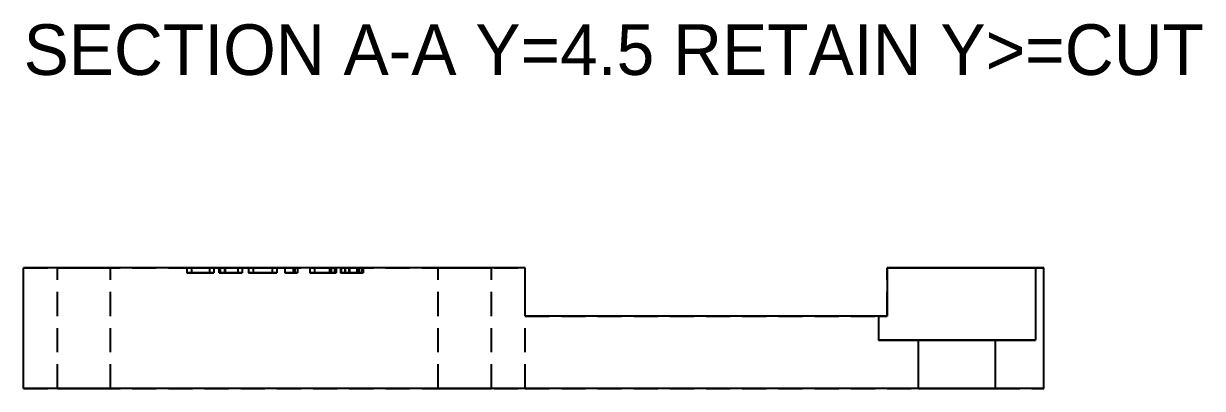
# Model space of a CAD drawing. Header units: millimetres. Extents: x -108 to 217, y -81 to 45.
# Drawn here: x -96 to -47.14, y -71 to -55.87 of the extents above; entities that cross this region are included whole.
import ezdxf

# ---------------------------------------------------------------- set-up
doc = ezdxf.new("R2010")
doc.units = ezdxf.units.MM
doc.linetypes.add('DASHED', pattern=[1.5, 1, -0.5])
for name, color, linetype in [('ANNOTATION', 7, 'Continuous'), ('HIDDEN', 8, 'DASHED'), ('VISIBLE', 7, 'Continuous')]:
    doc.layers.add(name, color=color, linetype=linetype)

msp = doc.modelspace()

# ---------------------------------------------------------------- linework, layer by layer
at = {"layer": 'HIDDEN'}
for points in [[(-96, -71), (-96, -66)], [(-96, -66), (-75.21196, -66)], [(-92.4, -66), (-92.42758, -66), (-92.50893, -66), (-92.63999, -66), (-92.81416, -66), (-93.02273, -66), (-93.25523, -66), (-93.5, -66), (-93.74477, -66), (-93.97727, -66), (-94.18584, -66), (-94.36001, -66), (-94.49107, -66), (-94.57242, -66), (-94.6, -66)], [(-94.6, -66), (-94.57242, -66), (-94.49107, -66), (-94.36001, -66), (-94.18584, -66), (-93.97727, -66), (-93.74477, -66), (-93.5, -66), (-93.25523, -66), (-93.02273, -66), (-92.81416, -66), (-92.63999, -66), (-92.50893, -66), (-92.42758, -66), (-92.4, -66)], [(-94.6, -71), (-94.6, -66)], [(-92.4, -71), (-92.4, -66)], [(-89.04214, -66), (-89.23159, -66)], [(-89.23159, -66), (-89.04214, -66)], [(-89.23159, -66), (-89.23159, -66.2)], [(-89.23159, -66), (-89.23159, -66.2)], [(-89.04214, -66.2), (-89.23159, -66.2)], [(-89.23159, -66.2), (-89.04214, -66.2)], [(-88.298, -66), (-89.04214, -66)], [(-89.04214, -66), (-88.298, -66)], [(-89.04214, -66), (-89.04214, -66.2)], [(-89.04214, -66), (-89.04214, -66.2)], [(-89.04214, -66), (-89.04214, -66.2)], [(-89.04214, -66), (-89.04214, -66.2)], [(-88.298, -66.2), (-89.04214, -66.2)], [(-89.04214, -66.2), (-88.298, -66.2)], [(-88.10854, -66), (-88.298, -66)], [(-88.298, -66), (-88.10854, -66)], [(-88.298, -66), (-88.298, -66.2)], [(-88.298, -66), (-88.298, -66.2)], [(-88.298, -66), (-88.298, -66.2)], [(-88.298, -66), (-88.298, -66.2)], [(-88.10854, -66.2), (-88.298, -66.2)], [(-88.298, -66.2), (-88.10854, -66.2)], [(-88.10854, -66), (-88.10854, -66.2)], [(-88.10854, -66), (-88.10854, -66.2)], [(-87.88686, -66), (-87.88702, -66)], [(-87.88702, -66), (-87.88573, -66), (-87.88185, -66), (-87.8754, -66), (-87.86636, -66)], [(-87.88702, -66.2), (-87.88702, -66)], [(-87.88686, -66.2), (-87.88702, -66.2)], [(-87.88702, -66.2), (-87.88573, -66.2), (-87.88185, -66.2), (-87.8754, -66.2), (-87.86636, -66.2)], [(-86.94057, -66), (-87.88686, -66)], [(-87.88686, -66), (-87.88686, -66.2)], [(-86.94057, -66.2), (-87.88686, -66.2)], [(-87.86636, -66), (-87.84557, -66), (-87.81936, -66), (-87.78771, -66), (-87.75063, -66)], [(-87.86636, -66.2), (-87.84557, -66.2), (-87.81936, -66.2), (-87.78771, -66.2), (-87.75063, -66.2)], [(-87.85366, -66), (-87.84742, -66), (-87.83797, -66), (-87.82532, -66), (-87.80947, -66), (-87.79041, -66), (-87.76815, -66), (-87.74268, -66), (-87.71401, -66)], [(-87.673, -66), (-87.85366, -66)], [(-87.85366, -66), (-87.85366, -66.2)], [(-87.85366, -66.2), (-87.84742, -66.2), (-87.83797, -66.2), (-87.82532, -66.2), (-87.80947, -66.2), (-87.79041, -66.2), (-87.76815, -66.2), (-87.74268, -66.2), (-87.71401, -66.2)], [(-87.673, -66.2), (-87.85366, -66.2)], [(-87.75063, -66), (-87.72963, -66), (-87.70641, -66), (-87.68098, -66), (-87.65334, -66), (-87.62349, -66), (-87.59142, -66), (-87.55714, -66), (-87.52065, -66)], [(-87.75063, -66.2), (-87.72963, -66.2), (-87.70641, -66.2), (-87.68098, -66.2), (-87.65334, -66.2), (-87.62349, -66.2), (-87.59142, -66.2), (-87.55714, -66.2), (-87.52065, -66.2)], [(-87.71401, -66), (-87.68244, -66), (-87.64828, -66), (-87.61152, -66), (-87.57217, -66), (-87.53022, -66), (-87.48568, -66), (-87.43854, -66), (-87.38882, -66)], [(-87.71401, -66.2), (-87.68244, -66.2), (-87.64828, -66.2), (-87.61152, -66.2), (-87.57217, -66.2), (-87.53022, -66.2), (-87.48568, -66.2), (-87.43854, -66.2), (-87.38882, -66.2)], [(-87.59585, -66), (-87.61372, -66), (-87.62923, -66), (-87.6424, -66), (-87.65322, -66), (-87.66169, -66), (-87.66781, -66), (-87.67158, -66), (-87.673, -66)], [(-87.673, -66), (-87.673, -66.2)], [(-87.59585, -66.2), (-87.61372, -66.2), (-87.62923, -66.2), (-87.6424, -66.2), (-87.65322, -66.2), (-87.66169, -66.2), (-87.66781, -66.2), (-87.67158, -66.2), (-87.673, -66.2)], [(-87.5685, -66), (-87.60952, -66), (-87.64272, -66)], [(-87.64272, -66), (-86.94057, -66)], [(-87.64272, -66), (-87.64272, -66.2)], [(-87.5685, -66.2), (-87.60952, -66.2), (-87.64272, -66.2)], [(-87.64272, -66.2), (-86.94057, -66.2)], [(-87.39272, -66), (-87.45303, -66), (-87.50698, -66), (-87.55459, -66), (-87.59585, -66)], [(-87.39272, -66.2), (-87.45303, -66.2), (-87.50698, -66.2), (-87.55459, -66.2), (-87.59585, -66.2)], [(-87.36538, -66), (-87.40316, -66), (-87.4374, -66), (-87.4681, -66), (-87.49526, -66), (-87.51888, -66), (-87.53896, -66), (-87.5555, -66), (-87.5685, -66)], [(-87.36538, -66.2), (-87.40316, -66.2), (-87.4374, -66.2), (-87.4681, -66.2), (-87.49526, -66.2), (-87.51888, -66.2), (-87.53896, -66.2), (-87.5555, -66.2), (-87.5685, -66.2)], [(-87.52065, -66), (-87.46467, -66), (-87.41341, -66), (-87.36689, -66), (-87.3251, -66), (-87.28803, -66), (-87.2557, -66), (-87.2281, -66), (-87.20522, -66)], [(-87.52065, -66.2), (-87.46467, -66.2), (-87.41341, -66.2), (-87.36689, -66.2), (-87.3251, -66.2), (-87.28803, -66.2), (-87.2557, -66.2), (-87.2281, -66.2), (-87.20522, -66.2)], [(-87.1979, -66), (-87.23809, -66), (-87.28396, -66), (-87.3355, -66), (-87.39272, -66)], [(-87.1979, -66.2), (-87.23809, -66.2), (-87.28396, -66.2), (-87.3355, -66.2), (-87.39272, -66.2)], [(-87.38882, -66), (-87.33865, -66), (-87.29116, -66), (-87.24636, -66), (-87.20425, -66), (-87.16482, -66), (-87.12807, -66), (-87.09402, -66), (-87.06264, -66)], [(-87.38882, -66.2), (-87.33865, -66.2), (-87.29116, -66.2), (-87.24636, -66.2), (-87.20425, -66.2), (-87.16482, -66.2), (-87.12807, -66.2), (-87.09402, -66.2), (-87.06264, -66.2)], [(-87.09438, -66), (-87.11645, -66), (-87.1419, -66), (-87.17071, -66), (-87.2029, -66), (-87.23846, -66), (-87.2774, -66), (-87.3197, -66), (-87.36538, -66)], [(-87.09438, -66.2), (-87.11645, -66.2), (-87.1419, -66.2), (-87.17071, -66.2), (-87.2029, -66.2), (-87.23846, -66.2), (-87.2774, -66.2), (-87.3197, -66.2), (-87.36538, -66.2)], [(-87.20522, -66), (-87.186, -66), (-87.16933, -66), (-87.15523, -66), (-87.1437, -66), (-87.13473, -66), (-87.12832, -66), (-87.12447, -66), (-87.12319, -66)], [(-87.20522, -66.2), (-87.186, -66.2), (-87.16933, -66.2), (-87.15523, -66.2), (-87.1437, -66.2), (-87.13473, -66.2), (-87.12832, -66.2), (-87.12447, -66.2), (-87.12319, -66.2)], [(-87.12319, -66), (-87.12436, -66), (-87.12786, -66), (-87.1337, -66), (-87.14187, -66), (-87.15237, -66), (-87.16521, -66), (-87.18039, -66), (-87.1979, -66)], [(-87.12319, -66.2), (-87.12436, -66.2), (-87.12786, -66.2), (-87.1337, -66.2), (-87.14187, -66.2), (-87.15237, -66.2), (-87.16521, -66.2), (-87.18039, -66.2), (-87.1979, -66.2)], [(-87.12319, -66), (-87.12319, -66.2)], [(-86.97768, -66), (-86.99816, -66), (-87.02444, -66), (-87.05651, -66), (-87.09438, -66)], [(-86.97768, -66.2), (-86.99816, -66.2), (-87.02444, -66.2), (-87.05651, -66.2), (-87.09438, -66.2)], [(-87.06264, -66), (-87.03449, -66), (-87.01009, -66), (-86.98945, -66), (-86.97256, -66), (-86.95942, -66), (-86.95003, -66), (-86.9444, -66), (-86.94253, -66)], [(-87.06264, -66.2), (-87.03449, -66.2), (-87.01009, -66.2), (-86.98945, -66.2), (-86.97256, -66.2), (-86.95942, -66.2), (-86.95003, -66.2), (-86.9444, -66.2), (-86.94253, -66.2)], [(-86.94253, -66), (-86.94472, -66), (-86.95132, -66), (-86.9623, -66), (-86.97768, -66)], [(-86.94253, -66.2), (-86.94472, -66.2), (-86.95132, -66.2), (-86.9623, -66.2), (-86.97768, -66.2)], [(-86.94253, -66), (-86.94253, -66.2)], [(-86.94057, -66), (-86.94057, -66.2)], [(-86.94057, -66), (-86.94057, -66.2)], [(-86.16421, -66), (-86.68081, -66)], [(-86.68081, -66), (-86.18764, -66)], [(-86.68081, -66), (-86.68081, -66.2)], [(-86.68081, -66), (-86.68081, -66.2)], [(-86.16421, -66.2), (-86.68081, -66.2)], [(-86.68081, -66.2), (-86.18764, -66.2)], [(-86.49136, -66), (-86.49136, -66.2)], [(-86.49136, -66), (-86.49136, -66.2)], [(-86.49136, -66), (-86.18569, -66)], [(-86.19057, -66), (-86.49136, -66)], [(-86.49136, -66.2), (-86.18569, -66.2)], [(-86.19057, -66.2), (-86.49136, -66.2)], [(-85.94546, -66), (-85.96595, -66), (-85.98934, -66), (-86.01563, -66), (-86.04482, -66), (-86.07691, -66), (-86.1119, -66), (-86.14979, -66), (-86.19057, -66)], [(-85.94546, -66.2), (-85.96595, -66.2), (-85.98934, -66.2), (-86.01563, -66.2), (-86.04482, -66.2), (-86.07691, -66.2), (-86.1119, -66.2), (-86.14979, -66.2), (-86.19057, -66.2)], [(-86.18764, -66), (-86.14713, -66), (-86.10909, -66), (-86.07352, -66), (-86.04043, -66), (-86.0098, -66), (-85.98165, -66), (-85.95597, -66), (-85.93276, -66)], [(-86.18764, -66.2), (-86.14713, -66.2), (-86.10909, -66.2), (-86.07352, -66.2), (-86.04043, -66.2), (-86.0098, -66.2), (-85.98165, -66.2), (-85.95597, -66.2), (-85.93276, -66.2)], [(-86.18569, -66), (-86.11871, -66), (-86.05935, -66), (-86.00762, -66), (-85.96352, -66)], [(-86.18569, -66.2), (-86.11871, -66.2), (-86.05935, -66.2), (-86.00762, -66.2), (-85.96352, -66.2)], [(-85.93423, -66), (-85.98614, -66), (-86.04177, -66), (-86.10113, -66), (-86.16421, -66)], [(-85.93423, -66.2), (-85.98614, -66.2), (-86.04177, -66.2), (-86.10113, -66.2), (-86.16421, -66.2)], [(-85.96352, -66), (-85.92528, -66), (-85.89114, -66), (-85.86108, -66), (-85.83511, -66)], [(-85.96352, -66.2), (-85.92528, -66.2), (-85.89114, -66.2), (-85.86108, -66.2), (-85.83511, -66.2)], [(-85.76626, -66), (-85.80511, -66), (-85.84792, -66), (-85.89471, -66), (-85.94546, -66)], [(-85.76626, -66.2), (-85.80511, -66.2), (-85.84792, -66.2), (-85.89471, -66.2), (-85.94546, -66.2)], [(-85.76333, -66), (-85.80056, -66), (-85.84145, -66), (-85.88601, -66), (-85.93423, -66)], [(-85.76333, -66.2), (-85.80056, -66.2), (-85.84145, -66.2), (-85.88601, -66.2), (-85.93423, -66.2)], [(-85.93276, -66), (-85.8735, -66), (-85.81875, -66), (-85.76852, -66), (-85.7228, -66)], [(-85.93276, -66.2), (-85.8735, -66.2), (-85.81875, -66.2), (-85.76852, -66.2), (-85.7228, -66.2)], [(-85.83511, -66), (-85.80328, -66), (-85.77517, -66), (-85.75079, -66), (-85.73012, -66)], [(-85.83511, -66.2), (-85.80328, -66.2), (-85.77517, -66.2), (-85.75079, -66.2), (-85.73012, -66.2)], [(-85.69253, -66), (-85.69368, -66), (-85.69714, -66), (-85.7029, -66), (-85.71096, -66), (-85.72133, -66), (-85.734, -66), (-85.74898, -66), (-85.76626, -66)], [(-85.69253, -66.2), (-85.69368, -66.2), (-85.69714, -66.2), (-85.7029, -66.2), (-85.71096, -66.2), (-85.72133, -66.2), (-85.734, -66.2), (-85.74898, -66.2), (-85.76626, -66.2)], [(-85.63296, -66), (-85.69533, -66), (-85.76333, -66)], [(-85.63296, -66.2), (-85.69533, -66.2), (-85.76333, -66.2)], [(-85.73012, -66), (-85.71368, -66), (-85.70193, -66), (-85.69488, -66), (-85.69253, -66)], [(-85.73012, -66.2), (-85.71368, -66.2), (-85.70193, -66.2), (-85.69488, -66.2), (-85.69253, -66.2)], [(-85.7228, -66), (-85.66973, -66), (-85.6238, -66), (-85.58501, -66), (-85.55337, -66)], [(-85.7228, -66.2), (-85.66973, -66.2), (-85.6238, -66.2), (-85.58501, -66.2), (-85.55337, -66.2)], [(-85.69253, -66), (-85.69253, -66.2)], [(-85.5353, -66), (-85.55569, -66), (-85.57876, -66), (-85.60451, -66), (-85.63296, -66)], [(-85.5353, -66.2), (-85.55569, -66.2), (-85.57876, -66.2), (-85.60451, -66.2), (-85.63296, -66.2)], [(-85.55337, -66), (-85.5288, -66), (-85.51125, -66), (-85.50072, -66), (-85.49721, -66)], [(-85.55337, -66.2), (-85.5288, -66.2), (-85.51125, -66.2), (-85.50072, -66.2), (-85.49721, -66.2)], [(-85.49721, -66), (-85.4996, -66), (-85.50674, -66), (-85.51864, -66), (-85.5353, -66)], [(-85.49721, -66.2), (-85.4996, -66.2), (-85.50674, -66.2), (-85.51864, -66.2), (-85.5353, -66.2)], [(-85.49721, -66), (-85.49721, -66.2)], [(-85.173, -66), (-85.10158, -66), (-85.03481, -66), (-84.97268, -66), (-84.91518, -66)], [(-84.98794, -66), (-85.03814, -66), (-85.08572, -66), (-85.13067, -66), (-85.173, -66)], [(-85.173, -66), (-85.173, -66.2)], [(-85.173, -66), (-85.173, -66.2)], [(-85.173, -66.2), (-85.10158, -66.2), (-85.03481, -66.2), (-84.97268, -66.2), (-84.91518, -66.2)], [(-84.98794, -66.2), (-85.03814, -66.2), (-85.08572, -66.2), (-85.13067, -66.2), (-85.173, -66.2)], [(-84.82143, -66), (-84.85564, -66), (-84.8948, -66), (-84.9389, -66), (-84.98794, -66)], [(-84.82143, -66.2), (-84.85564, -66.2), (-84.8948, -66.2), (-84.9389, -66.2), (-84.98794, -66.2)], [(-84.91518, -66), (-84.8886, -66), (-84.86404, -66), (-84.84148, -66), (-84.82095, -66), (-84.80242, -66), (-84.78591, -66), (-84.77142, -66), (-84.75893, -66)], [(-84.91518, -66.2), (-84.8886, -66.2), (-84.86404, -66.2), (-84.84148, -66.2), (-84.82095, -66.2), (-84.80242, -66.2), (-84.78591, -66.2), (-84.77142, -66.2), (-84.75893, -66.2)], [(-84.64565, -66), (-84.82143, -66)], [(-84.82143, -66), (-84.82143, -66.2)], [(-84.82143, -66), (-84.82143, -66.2)], [(-84.64565, -66.2), (-84.82143, -66.2)], [(-84.75893, -66), (-84.64565, -66)], [(-84.75893, -66), (-84.75893, -66.2)], [(-84.75893, -66.2), (-84.64565, -66.2)], [(-84.64565, -66), (-84.64565, -66.2)], [(-84.64565, -66), (-84.64565, -66.2)], [(-83.58608, -66), (-84.13198, -66)], [(-84.13198, -66), (-83.59487, -66)], [(-84.13198, -66), (-84.13198, -66.2)], [(-84.13198, -66), (-84.13198, -66.2)], [(-83.58608, -66.2), (-84.13198, -66.2)], [(-84.13198, -66.2), (-83.59487, -66.2)], [(-83.94253, -66), (-83.94253, -66.2)], [(-83.94253, -66), (-83.94253, -66.2)], [(-83.94253, -66), (-83.63296, -66)], [(-83.65639, -66), (-83.94253, -66)], [(-83.94253, -66), (-83.94253, -66.2)], [(-83.94253, -66), (-83.94253, -66.2)], [(-83.94253, -66), (-83.58608, -66)], [(-83.61147, -66), (-83.94253, -66)], [(-83.94253, -66.2), (-83.63296, -66.2)], [(-83.65639, -66.2), (-83.94253, -66.2)], [(-83.94253, -66.2), (-83.58608, -66.2)], [(-83.61147, -66.2), (-83.94253, -66.2)], [(-83.43862, -66), (-83.45591, -66), (-83.47604, -66), (-83.499, -66), (-83.5248, -66), (-83.55344, -66), (-83.58492, -66), (-83.61924, -66), (-83.65639, -66)], [(-83.43862, -66.2), (-83.45591, -66.2), (-83.47604, -66.2), (-83.499, -66.2), (-83.5248, -66.2), (-83.55344, -66.2), (-83.58492, -66.2), (-83.61924, -66.2), (-83.65639, -66.2)], [(-83.63296, -66), (-83.60258, -66), (-83.57442, -66), (-83.5485, -66), (-83.5248, -66), (-83.50333, -66), (-83.48409, -66), (-83.46708, -66), (-83.45229, -66)], [(-83.63296, -66.2), (-83.60258, -66.2), (-83.57442, -66.2), (-83.5485, -66.2), (-83.5248, -66.2), (-83.50333, -66.2), (-83.48409, -66.2), (-83.46708, -66.2), (-83.45229, -66.2)], [(-83.402, -66), (-83.44237, -66), (-83.49074, -66), (-83.54711, -66), (-83.61147, -66)], [(-83.402, -66.2), (-83.44237, -66.2), (-83.49074, -66.2), (-83.54711, -66.2), (-83.61147, -66.2)], [(-83.59487, -66), (-83.55487, -66), (-83.5169, -66), (-83.48096, -66), (-83.44704, -66), (-83.41516, -66), (-83.38531, -66), (-83.35748, -66), (-83.33169, -66)], [(-83.59487, -66.2), (-83.55487, -66.2), (-83.5169, -66.2), (-83.48096, -66.2), (-83.44704, -66.2), (-83.41516, -66.2), (-83.38531, -66.2), (-83.35748, -66.2), (-83.33169, -66.2)], [(-83.35512, -66), (-83.4049, -66), (-83.45998, -66), (-83.52038, -66), (-83.58608, -66)], [(-83.58608, -66), (-83.5436, -66), (-83.50796, -66), (-83.47915, -66), (-83.45718, -66)], [(-83.35512, -66.2), (-83.4049, -66.2), (-83.45998, -66.2), (-83.52038, -66.2), (-83.58608, -66.2)], [(-83.58608, -66.2), (-83.5436, -66.2), (-83.50796, -66.2), (-83.47915, -66.2), (-83.45718, -66.2)], [(-83.45718, -66), (-83.4258, -66), (-83.39712, -66), (-83.37112, -66), (-83.3478, -66)], [(-83.45718, -66.2), (-83.4258, -66.2), (-83.39712, -66.2), (-83.37112, -66.2), (-83.3478, -66.2)], [(-83.45229, -66), (-83.41839, -66), (-83.38894, -66), (-83.36394, -66), (-83.34341, -66)], [(-83.45229, -66.2), (-83.41839, -66.2), (-83.38894, -66.2), (-83.36394, -66.2), (-83.34341, -66.2)], [(-83.34096, -66), (-83.35989, -66), (-83.38247, -66), (-83.40871, -66), (-83.43862, -66)], [(-83.34096, -66.2), (-83.35989, -66.2), (-83.38247, -66.2), (-83.40871, -66.2), (-83.43862, -66.2)], [(-83.28823, -66), (-83.31072, -66), (-83.33718, -66), (-83.36761, -66), (-83.402, -66)], [(-83.28823, -66.2), (-83.31072, -66.2), (-83.33718, -66.2), (-83.36761, -66.2), (-83.402, -66.2)], [(-83.19839, -66), (-83.23162, -66), (-83.26882, -66), (-83.30999, -66), (-83.35512, -66)], [(-83.19839, -66.2), (-83.23162, -66.2), (-83.26882, -66.2), (-83.30999, -66.2), (-83.35512, -66.2)], [(-83.3478, -66), (-83.30776, -66), (-83.27554, -66)], [(-83.3478, -66.2), (-83.30776, -66.2), (-83.27554, -66.2)], [(-83.34341, -66), (-83.32738, -66), (-83.31594, -66), (-83.30907, -66), (-83.30679, -66)], [(-83.34341, -66.2), (-83.32738, -66.2), (-83.31594, -66.2), (-83.30907, -66.2), (-83.30679, -66.2)], [(-83.30679, -66), (-83.30892, -66), (-83.31533, -66), (-83.32601, -66), (-83.34096, -66)], [(-83.30679, -66.2), (-83.30892, -66.2), (-83.31533, -66.2), (-83.32601, -66.2), (-83.34096, -66.2)], [(-83.33169, -66), (-83.28481, -66), (-83.24331, -66), (-83.20718, -66), (-83.17641, -66)], [(-83.33169, -66.2), (-83.28481, -66.2), (-83.24331, -66.2), (-83.20718, -66.2), (-83.17641, -66.2)], [(-83.32046, -66), (-83.25927, -66), (-83.20559, -66), (-83.15942, -66), (-83.12075, -66)], [(-83.17007, -66), (-83.19814, -66), (-83.23257, -66), (-83.27334, -66), (-83.32046, -66)], [(-83.32046, -66), (-83.32046, -66.2)], [(-83.32046, -66.2), (-83.25927, -66.2), (-83.20559, -66.2), (-83.15942, -66.2), (-83.12075, -66.2)], [(-83.17007, -66.2), (-83.19814, -66.2), (-83.23257, -66.2), (-83.27334, -66.2), (-83.32046, -66.2)], [(-83.30679, -66), (-83.30679, -66.2)], [(-83.24721, -66), (-83.24978, -66), (-83.25747, -66), (-83.27029, -66), (-83.28823, -66)], [(-83.24721, -66.2), (-83.24978, -66.2), (-83.25747, -66.2), (-83.27029, -66.2), (-83.28823, -66.2)], [(-83.27554, -66), (-83.26314, -66), (-83.25429, -66), (-83.24898, -66), (-83.24721, -66)], [(-83.27554, -66.2), (-83.26314, -66.2), (-83.25429, -66.2), (-83.24898, -66.2), (-83.24721, -66.2)], [(-83.24721, -66), (-83.24721, -66.2)], [(-83.09341, -66), (-83.1159, -66), (-83.14089, -66), (-83.16839, -66), (-83.19839, -66)], [(-83.09341, -66.2), (-83.1159, -66.2), (-83.14089, -66.2), (-83.16839, -66.2), (-83.19839, -66.2)], [(-83.17641, -66), (-83.15185, -66), (-83.1343, -66), (-83.12377, -66), (-83.12026, -66)], [(-83.17641, -66.2), (-83.15185, -66.2), (-83.1343, -66.2), (-83.12377, -66.2), (-83.12026, -66.2)], [(-83.12026, -66), (-83.12337, -66), (-83.13271, -66), (-83.14828, -66), (-83.17007, -66)], [(-83.12026, -66.2), (-83.12337, -66.2), (-83.13271, -66.2), (-83.14828, -66.2), (-83.17007, -66.2)], [(-83.12075, -66), (-83.10438, -66), (-83.0902, -66), (-83.0782, -66), (-83.06838, -66), (-83.06074, -66), (-83.05529, -66), (-83.05202, -66), (-83.05093, -66)], [(-83.12075, -66.2), (-83.10438, -66.2), (-83.0902, -66.2), (-83.0782, -66.2), (-83.06838, -66.2), (-83.06074, -66.2), (-83.05529, -66.2), (-83.05202, -66.2), (-83.05093, -66.2)], [(-83.12026, -66), (-83.12026, -66.2)], [(-83.05093, -66), (-83.05358, -66), (-83.06155, -66), (-83.07482, -66), (-83.09341, -66)], [(-83.05093, -66.2), (-83.05358, -66.2), (-83.06155, -66.2), (-83.07482, -66.2), (-83.09341, -66.2)], [(-83.05093, -66), (-83.05093, -66.2)], [(-82.71841, -66), (-82.74786, -66), (-82.77398, -66), (-82.79675, -66), (-82.81618, -66), (-82.83227, -66), (-82.84502, -66), (-82.85443, -66), (-82.8605, -66)], [(-82.8605, -66), (-82.68471, -66)], [(-82.8605, -66), (-82.8605, -66.2)], [(-82.71841, -66.2), (-82.74786, -66.2), (-82.77398, -66.2), (-82.79675, -66.2), (-82.81618, -66.2), (-82.83227, -66.2), (-82.84502, -66.2), (-82.85443, -66.2), (-82.8605, -66.2)], [(-82.8605, -66.2), (-82.68471, -66.2)], [(-82.84292, -66), (-82.83358, -66), (-82.82168, -66), (-82.80721, -66), (-82.79018, -66), (-82.77059, -66), (-82.74844, -66), (-82.72372, -66), (-82.69643, -66)], [(-82.66714, -66), (-82.84292, -66)], [(-82.84292, -66), (-82.84292, -66.2)], [(-82.84292, -66.2), (-82.83358, -66.2), (-82.82168, -66.2), (-82.80721, -66.2), (-82.79018, -66.2), (-82.77059, -66.2), (-82.74844, -66.2), (-82.72372, -66.2), (-82.69643, -66.2)], [(-82.66714, -66.2), (-82.84292, -66.2)], [(-82.40542, -66), (-82.49566, -66), (-82.5779, -66), (-82.65215, -66), (-82.71841, -66)], [(-82.40542, -66.2), (-82.49566, -66.2), (-82.5779, -66.2), (-82.65215, -66.2), (-82.71841, -66.2)], [(-82.69643, -66), (-82.63583, -66), (-82.56826, -66), (-82.49374, -66), (-82.41225, -66)], [(-82.69643, -66.2), (-82.63583, -66.2), (-82.56826, -66.2), (-82.49374, -66.2), (-82.41225, -66.2)], [(-82.68471, -66), (-82.66692, -66), (-82.64382, -66), (-82.61541, -66), (-82.58169, -66)], [(-82.68471, -66), (-82.68471, -66.2)], [(-82.68471, -66.2), (-82.66692, -66.2), (-82.64382, -66.2), (-82.61541, -66.2), (-82.58169, -66.2)], [(-82.57925, -66), (-82.61037, -66), (-82.6354, -66), (-82.65432, -66), (-82.66714, -66)], [(-82.66714, -66), (-82.66714, -66.2)], [(-82.57925, -66.2), (-82.61037, -66.2), (-82.6354, -66.2), (-82.65432, -66.2), (-82.66714, -66.2)], [(-82.58169, -66), (-82.54333, -66), (-82.501, -66), (-82.4547, -66), (-82.40444, -66)], [(-82.58169, -66.2), (-82.54333, -66.2), (-82.501, -66.2), (-82.4547, -66.2), (-82.40444, -66.2)], [(-82.40835, -66), (-82.45748, -66), (-82.50234, -66), (-82.54293, -66), (-82.57925, -66)], [(-82.40835, -66.2), (-82.45748, -66.2), (-82.50234, -66.2), (-82.54293, -66.2), (-82.57925, -66.2)], [(-82.38979, -66), (-82.41622, -66), (-82.4457, -66), (-82.47823, -66), (-82.51382, -66)], [(-82.51382, -66), (-82.49429, -66)], [(-82.51382, -66), (-82.51382, -66.2)], [(-82.38979, -66.2), (-82.41622, -66.2), (-82.4457, -66.2), (-82.47823, -66.2), (-82.51382, -66.2)], [(-82.51382, -66.2), (-82.49429, -66.2)], [(-82.49429, -66), (-82.47842, -66), (-82.46596, -66)], [(-82.49429, -66), (-82.49429, -66.2)], [(-82.49429, -66.2), (-82.47842, -66.2), (-82.46596, -66.2)], [(-82.46596, -66), (-82.41122, -66), (-82.35928, -66), (-82.31014, -66), (-82.26382, -66)], [(-82.46596, -66.2), (-82.41122, -66.2), (-82.35928, -66.2), (-82.31014, -66.2), (-82.26382, -66.2)], [(-82.41225, -66), (-82.35482, -66), (-82.2997, -66), (-82.24691, -66), (-82.19643, -66)], [(-82.41225, -66.2), (-82.35482, -66.2), (-82.2997, -66.2), (-82.24691, -66.2), (-82.19643, -66.2)], [(-82.2394, -66), (-82.2745, -66), (-82.31435, -66), (-82.35897, -66), (-82.40835, -66)], [(-82.2394, -66.2), (-82.2745, -66.2), (-82.31435, -66.2), (-82.35897, -66.2), (-82.40835, -66.2)], [(-82.05971, -66), (-82.09502, -66), (-82.13259, -66), (-82.17242, -66), (-82.2145, -66), (-82.25884, -66), (-82.30544, -66), (-82.3543, -66), (-82.40542, -66)], [(-82.05971, -66.2), (-82.09502, -66.2), (-82.13259, -66.2), (-82.17242, -66.2), (-82.2145, -66.2), (-82.25884, -66.2), (-82.30544, -66.2), (-82.3543, -66.2), (-82.40542, -66.2)], [(-82.40444, -66), (-82.34484, -66), (-82.29006, -66), (-82.2401, -66), (-82.19497, -66)], [(-82.40444, -66.2), (-82.34484, -66.2), (-82.29006, -66.2), (-82.2401, -66.2), (-82.19497, -66.2)], [(-82.18862, -66), (-82.23086, -66), (-82.27846, -66), (-82.33144, -66), (-82.38979, -66)], [(-82.18862, -66.2), (-82.23086, -66.2), (-82.27846, -66.2), (-82.33144, -66.2), (-82.38979, -66.2)], [(-82.26382, -66), (-82.24276, -66), (-82.22451, -66), (-82.20907, -66), (-82.19643, -66), (-82.18661, -66), (-82.17959, -66), (-82.17538, -66), (-82.17397, -66)], [(-82.26382, -66.2), (-82.24276, -66.2), (-82.22451, -66.2), (-82.20907, -66.2), (-82.19643, -66.2), (-82.18661, -66.2), (-82.17959, -66.2), (-82.17538, -66.2), (-82.17397, -66.2)], [(-82.17397, -66), (-82.17499, -66), (-82.17806, -66), (-82.18317, -66), (-82.19033, -66), (-82.19953, -66), (-82.21078, -66), (-82.22407, -66), (-82.2394, -66)], [(-82.17397, -66.2), (-82.17499, -66.2), (-82.17806, -66.2), (-82.18317, -66.2), (-82.19033, -66.2), (-82.19953, -66.2), (-82.21078, -66.2), (-82.22407, -66.2), (-82.2394, -66.2)], [(-82.19643, -66), (-82.15002, -66), (-82.1094, -66), (-82.07458, -66), (-82.04555, -66)], [(-82.19643, -66.2), (-82.15002, -66.2), (-82.1094, -66.2), (-82.07458, -66.2), (-82.04555, -66.2)], [(-82.19497, -66), (-82.17494, -66), (-82.15758, -66), (-82.1429, -66), (-82.13088, -66), (-82.12154, -66), (-82.11486, -66), (-82.11085, -66), (-82.10952, -66)], [(-82.19497, -66.2), (-82.17494, -66.2), (-82.15758, -66.2), (-82.1429, -66.2), (-82.13088, -66.2), (-82.12154, -66.2), (-82.11486, -66.2), (-82.11085, -66.2), (-82.10952, -66.2)], [(-82.19057, -66), (-82.13064, -66), (-82.07778, -66), (-82.032, -66), (-81.99331, -66)], [(-82.04311, -66), (-82.07101, -66), (-82.10488, -66), (-82.14474, -66), (-82.19057, -66)], [(-82.19057, -66), (-82.19057, -66.2)], [(-82.19057, -66.2), (-82.13064, -66.2), (-82.07778, -66.2), (-82.032, -66.2), (-81.99331, -66.2)], [(-82.04311, -66.2), (-82.07101, -66.2), (-82.10488, -66.2), (-82.14474, -66.2), (-82.19057, -66.2)], [(-82.10952, -66), (-82.11076, -66), (-82.11446, -66), (-82.12064, -66), (-82.12929, -66), (-82.14042, -66), (-82.15401, -66), (-82.17008, -66), (-82.18862, -66)], [(-82.10952, -66.2), (-82.11076, -66.2), (-82.11446, -66.2), (-82.12064, -66.2), (-82.12929, -66.2), (-82.14042, -66.2), (-82.15401, -66.2), (-82.17008, -66.2), (-82.18862, -66.2)], [(-82.17397, -66), (-82.17397, -66.2)], [(-82.10952, -66), (-82.10952, -66.2)], [(-81.923, -66), (-81.92513, -66), (-81.93154, -66), (-81.94222, -66), (-81.95718, -66), (-81.9764, -66), (-81.9999, -66), (-82.02767, -66), (-82.05971, -66)], [(-81.923, -66.2), (-81.92513, -66.2), (-81.93154, -66.2), (-81.94222, -66.2), (-81.95718, -66.2), (-81.9764, -66.2), (-81.9999, -66.2), (-82.02767, -66.2), (-82.05971, -66.2)], [(-82.04555, -66), (-82.0227, -66), (-82.00637, -66), (-81.99657, -66), (-81.99331, -66)], [(-82.04555, -66.2), (-82.0227, -66.2), (-82.00637, -66.2), (-81.99657, -66.2), (-81.99331, -66.2)], [(-81.99331, -66), (-81.99642, -66), (-82.00576, -66), (-82.02132, -66), (-82.04311, -66)], [(-81.99331, -66.2), (-81.99642, -66.2), (-82.00576, -66.2), (-82.02132, -66.2), (-82.04311, -66.2)], [(-81.99331, -66), (-81.97683, -66), (-81.96255, -66), (-81.95046, -66), (-81.94057, -66), (-81.93288, -66), (-81.92739, -66), (-81.92409, -66), (-81.923, -66)], [(-81.99331, -66), (-81.99331, -66.2)], [(-81.99331, -66.2), (-81.97683, -66.2), (-81.96255, -66.2), (-81.95046, -66.2), (-81.94057, -66.2), (-81.93288, -66.2), (-81.92739, -66.2), (-81.92409, -66.2), (-81.923, -66.2)], [(-81.923, -66), (-81.923, -66.2)], [(-76.61196, -66), (-76.63954, -66), (-76.7209, -66), (-76.85195, -66), (-77.02612, -66), (-77.23469, -66), (-77.46719, -66), (-77.71196, -66), (-77.95673, -66), (-78.18923, -66), (-78.3978, -66), (-78.57198, -66), (-78.70303, -66), (-78.78438, -66), (-78.81196, -66)], [(-78.81196, -66), (-78.78438, -66), (-78.70303, -66), (-78.57198, -66), (-78.3978, -66), (-78.18923, -66), (-77.95673, -66), (-77.71196, -66), (-77.46719, -66), (-77.23469, -66), (-77.02612, -66), (-76.85195, -66), (-76.7209, -66), (-76.63954, -66), (-76.61196, -66)], [(-78.81196, -71), (-78.81196, -66)], [(-76.61196, -71), (-76.61196, -66)], [(-75.21196, -71), (-75.21196, -66)], [(-60.21196, -68), (-60.21196, -66)], [(-60.21196, -66), (-53.71196, -66)], [(-60.21196, -66), (-60.21196, -68)], [(-60.21196, -66), (-59.88081, -66), (-59.45628, -66), (-58.95381, -66), (-58.39166, -66), (-57.79027, -66), (-57.17148, -66), (-56.55781, -66), (-55.97154, -66), (-55.434, -66), (-54.96472, -66), (-54.58076, -66), (-54.29608, -66), (-54.12103, -66), (-54.06196, -66)], [(-54.06196, -66), (-54.12103, -66), (-54.29608, -66), (-54.58076, -66), (-54.96472, -66), (-55.434, -66), (-55.97154, -66), (-56.55781, -66), (-57.17148, -66), (-57.79027, -66), (-58.39166, -66), (-58.95381, -66), (-59.45628, -66), (-59.88081, -66), (-60.21196, -66)], [(-60.21196, -66), (-60.21196, -68)], [(-54.06196, -66), (-54.06196, -69)], [(-53.71196, -71), (-53.71196, -66)], [(-75.21196, -68), (-60.21196, -68)], [(-75.21196, -71), (-75.21196, -68)], [(-60.56196, -68), (-60.56014, -68), (-60.55469, -68), (-60.54561, -68), (-60.5329, -68), (-60.5166, -68), (-60.49671, -68), (-60.47325, -68), (-60.44626, -68), (-60.41575, -68), (-60.38178, -68), (-60.34437, -68), (-60.30356, -68), (-60.25941, -68), (-60.21196, -68)], [(-60.21196, -68), (-60.25941, -68), (-60.30356, -68), (-60.34437, -68), (-60.38178, -68), (-60.41575, -68), (-60.44626, -68), (-60.47325, -68), (-60.49671, -68), (-60.5166, -68), (-60.5329, -68), (-60.54561, -68), (-60.55469, -68), (-60.56014, -68), (-60.56196, -68)], [(-60.56196, -68), (-60.56196, -69)], [(-60.56196, -69), (-60.48048, -69), (-60.24011, -69), (-59.85291, -69), (-59.3383, -69), (-58.72208, -69), (-58.03515, -69), (-57.31196, -69), (-56.58877, -69), (-55.90184, -69), (-55.28562, -69), (-54.77101, -69), (-54.38381, -69), (-54.14345, -69), (-54.06196, -69)], [(-60.56196, -69), (-60.48048, -69), (-60.24011, -69), (-59.85291, -69), (-59.3383, -69), (-58.72208, -69), (-58.03515, -69), (-57.31196, -69), (-56.58877, -69), (-55.90184, -69), (-55.28562, -69), (-54.77101, -69), (-54.38381, -69), (-54.14345, -69), (-54.06196, -69)], [(-54.06196, -69), (-54.14345, -69), (-54.38381, -69), (-54.77101, -69), (-55.28562, -69), (-55.90184, -69), (-56.58877, -69), (-57.31196, -69), (-58.03515, -69), (-58.72208, -69), (-59.3383, -69), (-59.85291, -69), (-60.24011, -69), (-60.48048, -69), (-60.56196, -69)], [(-55.71196, -69), (-55.75208, -69), (-55.87041, -69), (-56.06103, -69), (-56.31438, -69), (-56.61775, -69), (-56.95593, -69), (-57.31196, -69), (-57.66799, -69), (-58.00617, -69), (-58.30954, -69), (-58.56289, -69), (-58.75351, -69), (-58.87185, -69), (-58.91196, -69)], [(-58.91196, -69), (-58.87185, -69), (-58.75351, -69), (-58.56289, -69), (-58.30954, -69), (-58.00617, -69), (-57.66799, -69), (-57.31196, -69), (-56.95593, -69), (-56.61775, -69), (-56.31438, -69), (-56.06103, -69), (-55.87041, -69), (-55.75208, -69), (-55.71196, -69)], [(-58.91196, -71), (-58.91196, -69)], [(-55.71196, -71), (-55.71196, -69)], [(-96, -71), (-75.21196, -71)], [(-92.4, -71), (-92.42758, -71), (-92.50893, -71), (-92.63999, -71), (-92.81416, -71), (-93.02273, -71), (-93.25523, -71), (-93.5, -71), (-93.74477, -71), (-93.97727, -71), (-94.18584, -71), (-94.36001, -71), (-94.49107, -71), (-94.57242, -71), (-94.6, -71)], [(-94.6, -71), (-94.57242, -71), (-94.49107, -71), (-94.36001, -71), (-94.18584, -71), (-93.97727, -71), (-93.74477, -71), (-93.5, -71), (-93.25523, -71), (-93.02273, -71), (-92.81416, -71), (-92.63999, -71), (-92.50893, -71), (-92.42758, -71), (-92.4, -71)], [(-76.61196, -71), (-76.63954, -71), (-76.7209, -71), (-76.85195, -71), (-77.02612, -71), (-77.23469, -71), (-77.46719, -71), (-77.71196, -71), (-77.95673, -71), (-78.18923, -71), (-78.3978, -71), (-78.57198, -71), (-78.70303, -71), (-78.78438, -71), (-78.81196, -71)], [(-78.81196, -71), (-78.78438, -71), (-78.70303, -71), (-78.57198, -71), (-78.3978, -71), (-78.18923, -71), (-77.95673, -71), (-77.71196, -71), (-77.46719, -71), (-77.23469, -71), (-77.02612, -71), (-76.85195, -71), (-76.7209, -71), (-76.63954, -71), (-76.61196, -71)], [(-75.21196, -71), (-53.71196, -71)], [(-55.71196, -71), (-55.75208, -71), (-55.87041, -71), (-56.06103, -71), (-56.31438, -71), (-56.61775, -71), (-56.95593, -71), (-57.31196, -71), (-57.66799, -71), (-58.00617, -71), (-58.30954, -71), (-58.56289, -71), (-58.75351, -71), (-58.87185, -71), (-58.91196, -71)], [(-58.91196, -71), (-58.87185, -71), (-58.75351, -71), (-58.56289, -71), (-58.30954, -71), (-58.00617, -71), (-57.66799, -71), (-57.31196, -71), (-56.95593, -71), (-56.61775, -71), (-56.31438, -71), (-56.06103, -71), (-55.87041, -71), (-55.75208, -71), (-55.71196, -71)]]:
    msp.add_lwpolyline(points, dxfattribs=at)
at = {"layer": 'VISIBLE'}
for points in [[(-96, -71), (-96, -66)], [(-75.21196, -66), (-96, -66)], [(-75.21196, -68), (-75.21196, -66)], [(-60.21196, -66), (-59.88081, -66), (-59.45628, -66), (-58.95381, -66), (-58.39166, -66), (-57.79027, -66), (-57.17148, -66), (-56.55781, -66), (-55.97154, -66), (-55.434, -66), (-54.96472, -66), (-54.58076, -66), (-54.29608, -66), (-54.12103, -66), (-54.06196, -66)], [(-60.21196, -66), (-60.21196, -68)], [(-54.06196, -66), (-54.06196, -69)], [(-53.71196, -66), (-54.06196, -66)], [(-53.71196, -71), (-53.71196, -66)], [(-60.56196, -68), (-75.21196, -68)], [(-60.56196, -68), (-60.56196, -69)], [(-60.56196, -68), (-60.56014, -68), (-60.55469, -68), (-60.54561, -68), (-60.5329, -68), (-60.5166, -68), (-60.49671, -68), (-60.47325, -68), (-60.44626, -68), (-60.41575, -68), (-60.38178, -68), (-60.34437, -68), (-60.30356, -68), (-60.25941, -68), (-60.21196, -68)], [(-60.56196, -69), (-58.91196, -69)], [(-58.91196, -71), (-58.91196, -69)], [(-55.71196, -69), (-55.75208, -69), (-55.87041, -69), (-56.06103, -69), (-56.31438, -69), (-56.61775, -69), (-56.95593, -69), (-57.31196, -69), (-57.66799, -69), (-58.00617, -69), (-58.30954, -69), (-58.56289, -69), (-58.75351, -69), (-58.87185, -69), (-58.91196, -69)], [(-55.71196, -71), (-55.71196, -69)], [(-55.71196, -69), (-54.06196, -69)], [(-58.91196, -71), (-96, -71)], [(-55.71196, -71), (-55.75208, -71), (-55.87041, -71), (-56.06103, -71), (-56.31438, -71), (-56.61775, -71), (-56.95593, -71), (-57.31196, -71), (-57.66799, -71), (-58.00617, -71), (-58.30954, -71), (-58.56289, -71), (-58.75351, -71), (-58.87185, -71), (-58.91196, -71)], [(-53.71196, -71), (-55.71196, -71)]]:
    msp.add_lwpolyline(points, dxfattribs=at)

# ---------------------------------------------------------------- texts
at = {"layer": 'ANNOTATION'}
msp.add_text('SECTION A-A Y=4.5 RETAIN Y>=CUT', height=2.1, dxfattribs=at).set_placement((-96, -58))

doc.saveas('drawing.dxf')
